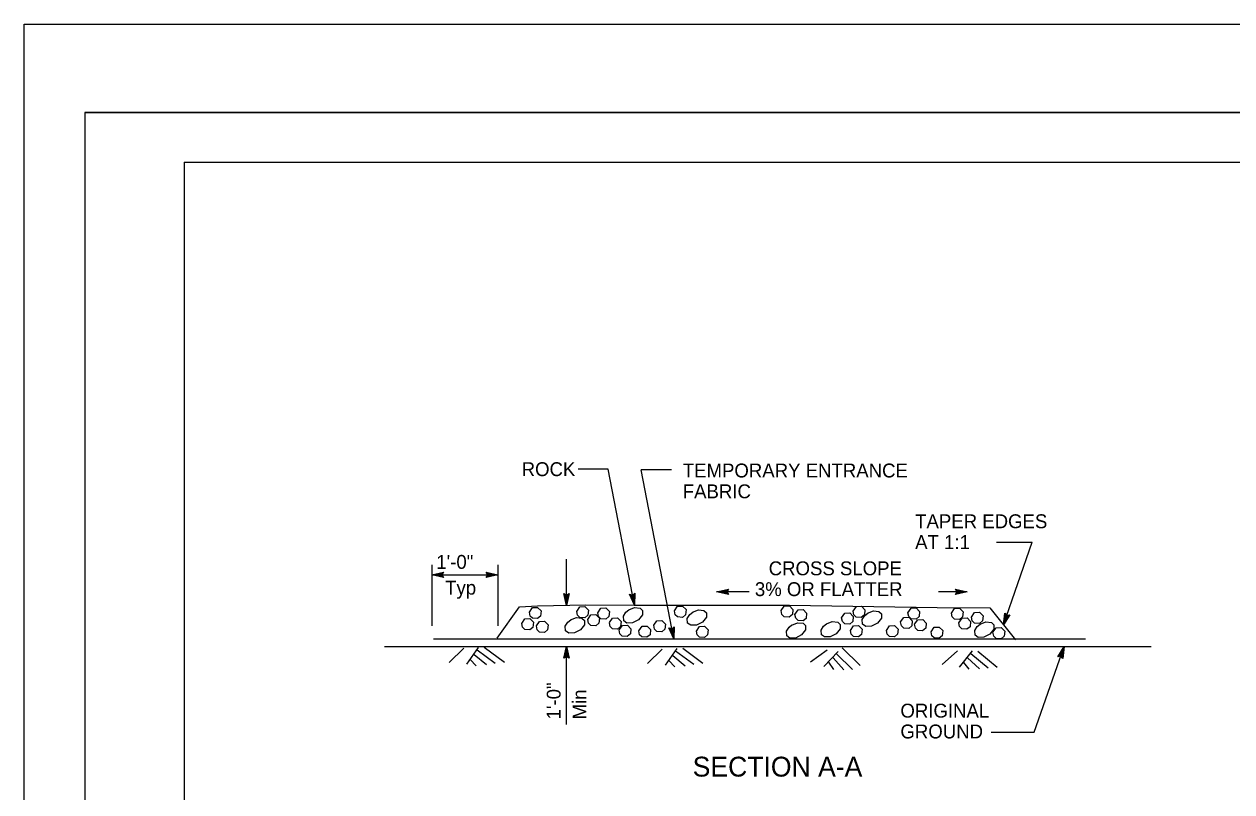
# Model space of a CAD drawing. Extents: x -894 to 866, y -476 to 714.
# Drawn here: x -894 to -286, y 327 to 714 of the extents above; entities that cross this region are included whole.
import ezdxf

# ---------------------------------------------------------------- set-up
doc = ezdxf.new("R2010")
doc.units = 0
for name, color, linetype in [('10 Sheet Format', 7, 'Continuous'), ('56 Stage 3 Anno', 7, 'Continuous'), ('57 Undefined', 7, 'Continuous'), ('59 Sndwall Anno', 7, 'Continuous'), ('60 Nongeo Data', 7, 'Continuous')]:
    doc.layers.add(name, color=color, linetype=linetype)

msp = doc.modelspace()

# ---------------------------------------------------------------- linework, layer by layer
at = {"layer": '10 Sheet Format'}
for p, q in [((-863.46, 668.96), (836.55, 668.96)), ((-863.46, 668.96), (-863.46, -431.04)), ((-813.45, 643.96), (-813.45, -406.04)), ((-813.45, 643.96), (811.55, 643.96))]:
    msp.add_line(p, q, dxfattribs=at)
for points in [[(-894.04, 713.56), (865.96, 713.56), (865.96, -476.44), (-894.04, -476.44)], [(-863.46, -431.04), (836.55, -431.04), (836.55, 668.96), (-863.46, 668.96)]]:
    msp.add_lwpolyline(points, close=True, dxfattribs=at)
at = {"layer": '56 Stage 3 Anno'}
for p, q in [((-599.9, 489.27), (-615.1, 489.27)), ((-586.72, 420.7), (-599.9, 489.27)), ((-566.94, 403.81), (-583.31, 489.01)), ((-568.1, 489.01), (-583.31, 489.01)), ((-404.31, 452.54), (-386.33, 452.54)), ((-400.83, 410.74), (-386.33, 452.54)), ((-688.73, 441.04), (-688.73, 410.32)), ((-655.49, 441.04), (-655.49, 410.32)), ((-620.87, 420.63), (-620.87, 443.91)), ((-688.73, 436.04), (-682.82, 437.35)), ((-688.73, 436.04), (-655.49, 436.04)), ((-682.82, 434.72), (-688.73, 436.04)), ((-688.73, 436.04), (-688.73, 436.04)), ((-683.03, 435.07), (-687.37, 436.04)), ((-687.36, 436.04), (-683.05, 437)), ((-686.01, 436.04), (-683.23, 436.66)), ((-683.26, 435.43), (-686.01, 436.04)), ((-684.65, 436.04), (-683.46, 436.3)), ((-683.44, 435.77), (-684.65, 436.04)), ((-682.82, 437.35), (-683.61, 436.04)), ((-683.61, 436.04), (-682.82, 434.72)), ((-682.82, 437.35), (-682.82, 437.35)), ((-682.82, 434.72), (-682.82, 434.72)), ((-660.61, 436.04), (-661.39, 437.36)), ((-661.39, 437.36), (-661.39, 437.36)), ((-661.39, 437.36), (-655.49, 436.04)), ((-655.49, 436.04), (-661.39, 434.73)), ((-661.39, 434.73), (-660.61, 436.04)), ((-661.39, 434.73), (-661.39, 434.73)), ((-661.18, 437.01), (-656.85, 436.04)), ((-656.86, 436.04), (-661.16, 435.09)), ((-658.21, 436.04), (-660.99, 435.43)), ((-660.95, 436.66), (-658.21, 436.04)), ((-660.78, 436.31), (-659.57, 436.04)), ((-659.57, 436.04), (-660.76, 435.78)), ((-655.49, 436.04), (-655.49, 436.04)), ((-620.87, 420.63), (-622.18, 426.54)), ((-622.18, 426.54), (-622.18, 426.54)), ((-622.18, 426.54), (-620.87, 425.75)), ((-620.88, 422), (-621.83, 426.31)), ((-620.87, 423.35), (-621.49, 426.13)), ((-620.87, 424.71), (-621.13, 425.9)), ((-620.87, 425.75), (-619.55, 426.54)), ((-619.55, 426.54), (-620.87, 420.63)), ((-619.9, 426.32), (-620.87, 421.99)), ((-620.26, 426.09), (-620.87, 423.35)), ((-620.6, 425.92), (-620.87, 424.71)), ((-619.55, 426.54), (-619.55, 426.54)), ((-586.72, 420.7), (-589.12, 426.25)), ((-589.12, 426.25), (-589.12, 426.25)), ((-589.12, 426.25), (-587.69, 425.73)), ((-586.98, 422.05), (-588.73, 426.09)), ((-587.23, 423.37), (-588.36, 425.99)), ((-587.49, 424.71), (-587.97, 425.83)), ((-587.69, 425.73), (-586.54, 426.75)), ((-587.45, 425.95), (-587.49, 424.71)), ((-587.15, 426.18), (-587.23, 423.37)), ((-586.85, 426.47), (-586.98, 422.03)), ((-586.54, 426.75), (-586.72, 420.7)), ((-586.54, 426.75), (-586.54, 426.75)), ((-545.31, 427.43), (-539.4, 428.73)), ((-528.94, 427.43), (-545.31, 427.43)), ((-539.4, 426.11), (-545.31, 427.43)), ((-545.31, 427.43), (-545.31, 427.43)), ((-539.62, 426.46), (-543.95, 427.43)), ((-543.94, 427.43), (-539.63, 428.38)), ((-542.59, 427.42), (-539.81, 428.04)), ((-539.85, 426.81), (-542.59, 427.42)), ((-541.23, 427.42), (-540.04, 427.69)), ((-540.02, 427.15), (-541.23, 427.42)), ((-539.4, 428.73), (-540.19, 427.43)), ((-540.19, 427.43), (-539.4, 426.11)), ((-539.4, 428.73), (-539.4, 428.73)), ((-539.4, 426.11), (-539.4, 426.11)), ((-419.19, 427.43), (-433.56, 427.43)), ((-424.3, 427.43), (-425.09, 428.74)), ((-425.09, 428.74), (-425.09, 428.74)), ((-425.09, 428.74), (-419.19, 427.43)), ((-419.19, 427.43), (-425.09, 426.12)), ((-425.09, 426.12), (-424.3, 427.43)), ((-425.09, 426.12), (-425.09, 426.12)), ((-424.88, 428.39), (-420.54, 427.43)), ((-420.56, 427.42), (-424.86, 426.47)), ((-421.91, 427.43), (-424.69, 426.81)), ((-424.65, 428.04), (-421.91, 427.43)), ((-424.48, 427.7), (-423.27, 427.43)), ((-423.27, 427.43), (-424.46, 427.17)), ((-419.19, 427.43), (-419.19, 427.43)), ((-620.87, 420.63), (-620.87, 420.63)), ((-586.72, 420.7), (-586.72, 420.7)), ((-400.83, 410.74), (-400.13, 416.75)), ((-397.65, 415.89), (-400.83, 410.74)), ((-400.38, 412.04), (-399.87, 416.42)), ((-398.05, 415.8), (-400.38, 412.03)), ((-400.13, 416.75), (-400.13, 416.75)), ((-400.13, 416.75), (-399.15, 415.58)), ((-399.94, 413.31), (-399.61, 416.14)), ((-398.46, 415.7), (-399.94, 413.31)), ((-399.49, 414.6), (-399.35, 415.81)), ((-398.84, 415.65), (-399.49, 414.6)), ((-399.15, 415.58), (-397.65, 415.89)), ((-397.65, 415.89), (-397.65, 415.89)), ((-566.94, 403.81), (-569.34, 409.37)), ((-569.34, 409.37), (-569.34, 409.37)), ((-569.34, 409.37), (-567.91, 408.84)), ((-567.2, 405.16), (-568.95, 409.21)), ((-567.45, 406.48), (-568.58, 409.1)), ((-567.71, 407.82), (-568.19, 408.94)), ((-567.91, 408.84), (-566.76, 409.86)), ((-567.67, 409.06), (-567.71, 407.82)), ((-567.37, 409.29), (-567.45, 406.48)), ((-567.07, 409.59), (-567.2, 405.15)), ((-566.76, 409.86), (-566.94, 403.81)), ((-566.76, 409.86), (-566.76, 409.86)), ((-400.83, 410.74), (-400.83, 410.74)), ((-566.94, 403.81), (-566.94, 403.81)), ((-622.19, 393.97), (-620.87, 399.87)), ((-621.84, 394.18), (-620.87, 398.52)), ((-621.49, 394.41), (-620.88, 397.15)), ((-621.15, 394.59), (-620.88, 395.8)), ((-620.88, 397.15), (-620.26, 394.37)), ((-620.88, 395.8), (-620.61, 394.61)), ((-620.87, 360.62), (-620.87, 399.87)), ((-620.87, 399.87), (-620.87, 399.87)), ((-620.87, 399.87), (-619.56, 393.97)), ((-620.87, 398.51), (-619.92, 394.2)), ((-385.33, 356.67), (-370.34, 399.89)), ((-373.52, 394.74), (-370.34, 399.89)), ((-373.12, 394.83), (-370.79, 398.61)), ((-372.71, 394.93), (-371.24, 397.32)), ((-372.33, 394.98), (-371.68, 396.04)), ((-371.68, 396.04), (-371.82, 394.82)), ((-371.24, 397.32), (-371.56, 394.49)), ((-370.79, 398.59), (-371.3, 394.21)), ((-370.34, 399.89), (-371.04, 393.88)), ((-370.34, 399.89), (-370.34, 399.89)), ((-620.87, 394.76), (-622.19, 393.97)), ((-622.19, 393.97), (-622.19, 393.97)), ((-619.56, 393.97), (-620.87, 394.76)), ((-619.56, 393.97), (-619.56, 393.97)), ((-372.02, 395.05), (-373.52, 394.74)), ((-373.52, 394.74), (-373.52, 394.74)), ((-371.04, 393.88), (-372.02, 395.05)), ((-371.04, 393.88), (-371.04, 393.88)), ((-407.06, 356.67), (-385.33, 356.67))]:
    msp.add_line(p, q, dxfattribs=at)
at = {"layer": '59 Sndwall Anno'}
for p, q in [((-672.68, 399.1), (-680.03, 391.8)), ((-665.35, 399.44), (-671.28, 390.99)), ((-667.38, 395.87), (-661.13, 390.76)), ((-665.91, 398.19), (-656.79, 391.48)), ((-662.37, 399.57), (-652.17, 392.06)), ((-572.71, 398.57), (-580.06, 391.27)), ((-565.38, 398.92), (-571.31, 390.46)), ((-567.41, 395.34), (-561.16, 390.24)), ((-565.94, 397.66), (-556.82, 390.95)), ((-562.4, 399.04), (-552.2, 391.53)), ((-489.72, 398.11), (-498.05, 391.96)), ((-484.14, 397.39), (-491.24, 389.89)), ((-484.88, 396.23), (-476.83, 388.27)), ((-482.04, 399.24), (-473.04, 390.33)), ((-424.02, 397.73), (-431.8, 390.89)), ((-416.69, 397.64), (-423.11, 389.56)), ((-417.32, 396.43), (-408.62, 389.18)), ((-413.71, 397.59), (-403.97, 389.49)), ((-669.37, 393.43), (-666.39, 390.15)), ((-569.4, 392.9), (-566.43, 389.62)), ((-489, 392.02), (-486.53, 388.35)), ((-486.67, 394.15), (-481.22, 388.19)), ((-421.06, 391.88), (-418.29, 388.43)), ((-418.93, 394.2), (-412.99, 388.73))]:
    msp.add_line(p, q, dxfattribs=at)
at = {"layer": '60 Nongeo Data'}
for p, q in [((-687.96, 403.81), (-537.65, 403.81)), ((-537.65, 403.81), (-359.53, 403.81)), ((-712.62, 399.89), (-538.25, 399.89)), ((-538.25, 399.89), (-326.46, 399.89))]:
    msp.add_line(p, q, dxfattribs=at)
for points in [[(-655.75, 404.04), (-644.55, 419.88), (-635.54, 420.35), (-611.21, 420.82), (-586.77, 420.7), (-534.6, 420.74)], [(-615.74, 417.62), (-614.15, 419.88), (-611.62, 420.02), (-609.85, 418.19), (-610.11, 415.63), (-611.67, 414.32), (-614.18, 414.51), (-615.36, 415.65), (-615.74, 417.61)], [(-566.58, 417.89), (-564.99, 420.15), (-562.45, 420.3), (-560.69, 418.47), (-560.94, 415.91), (-562.51, 414.6), (-565.02, 414.78), (-566.19, 415.93), (-566.58, 417.89)], [(-534.6, 420.74), (-508.63, 420.76), (-434.23, 419.48), (-407.8, 419.35), (-394.72, 403.21)], [(-512.82, 418.03), (-511.23, 420.29), (-508.69, 420.43), (-506.93, 418.6), (-507.18, 416.04), (-508.75, 414.74), (-511.26, 414.92), (-512.43, 416.06), (-512.82, 418.03)], [(-476.53, 417.77), (-474.94, 420.03), (-472.41, 420.17), (-470.64, 418.34), (-470.9, 415.78), (-472.47, 414.48), (-474.97, 414.66), (-476.15, 415.8), (-476.53, 417.77)], [(-643.46, 411.54), (-641.87, 413.8), (-639.33, 413.94), (-637.57, 412.11), (-637.82, 409.55), (-639.39, 408.25), (-641.89, 408.43), (-643.07, 409.57), (-643.45, 411.54)], [(-639.59, 417.23), (-638, 419.49), (-635.46, 419.64), (-633.7, 417.81), (-633.95, 415.24), (-635.52, 413.94), (-638.02, 414.12), (-639.2, 415.27), (-639.58, 417.23)], [(-618.82, 413.3), (-615.85, 414.48), (-613.12, 414.24), (-611.82, 413.01), (-611.86, 410.79), (-613.83, 408.27), (-616.88, 406.75), (-619.75, 406.7), (-621.36, 407.85), (-621.51, 410.13), (-620.2, 412.18), (-618.7, 413.37)], [(-610.2, 413.59), (-608.61, 415.85), (-606.07, 415.99), (-604.31, 414.16), (-604.56, 411.6), (-606.13, 410.3), (-608.64, 410.48), (-609.81, 411.62), (-610.2, 413.59)], [(-605.19, 416.93), (-603.6, 419.19), (-601.06, 419.34), (-599.29, 417.51), (-599.55, 414.95), (-601.12, 413.64), (-603.62, 413.82), (-604.8, 414.97), (-605.18, 416.93)], [(-599.34, 411.92), (-597.75, 414.18), (-595.21, 414.32), (-593.45, 412.49), (-593.7, 409.93), (-595.27, 408.62), (-597.78, 408.81), (-598.95, 409.95), (-599.34, 411.91)], [(-589.58, 418.32), (-586.61, 419.49), (-583.88, 419.26), (-582.58, 418.02), (-582.62, 415.81), (-584.59, 413.29), (-587.64, 411.77), (-590.51, 411.72), (-592.12, 412.86), (-592.27, 415.15), (-590.96, 417.19), (-589.46, 418.39)], [(-557.45, 417.18), (-554.48, 418.36), (-551.75, 418.12), (-550.45, 416.89), (-550.49, 414.67), (-552.46, 412.15), (-555.51, 410.63), (-558.37, 410.58), (-559.99, 411.73), (-560.14, 414.01), (-558.83, 416.06), (-557.33, 417.25)], [(-505.86, 416.07), (-504.27, 418.33), (-501.73, 418.47), (-499.97, 416.64), (-500.22, 414.08), (-501.79, 412.78), (-504.29, 412.96), (-505.47, 414.1), (-505.85, 416.07)], [(-482.38, 414.42), (-480.79, 416.68), (-478.26, 416.83), (-476.49, 415), (-476.75, 412.44), (-478.31, 411.13), (-480.82, 411.32), (-482, 412.46), (-482.38, 414.42)], [(-469.29, 416.64), (-466.31, 417.82), (-463.58, 417.59), (-462.28, 416.35), (-462.33, 414.14), (-464.3, 411.62), (-467.34, 410.1), (-470.21, 410.04), (-471.83, 411.19), (-471.98, 413.48), (-470.67, 415.52), (-469.17, 416.72)], [(-452.65, 412.3), (-451.06, 414.56), (-448.52, 414.7), (-446.76, 412.87), (-447.01, 410.31), (-448.58, 409.01), (-451.09, 409.19), (-452.27, 410.33), (-452.65, 412.3)], [(-448.97, 416.93), (-447.38, 419.19), (-444.84, 419.34), (-443.08, 417.51), (-443.33, 414.95), (-444.9, 413.64), (-447.4, 413.82), (-448.58, 414.97), (-448.96, 416.93)], [(-427.08, 416.77), (-425.49, 419.03), (-422.95, 419.18), (-421.19, 417.35), (-421.44, 414.79), (-423.01, 413.48), (-425.51, 413.66), (-426.69, 414.81), (-427.07, 416.77)], [(-423.32, 411.88), (-421.73, 414.14), (-419.19, 414.28), (-417.43, 412.45), (-417.69, 409.89), (-419.25, 408.59), (-421.76, 408.77), (-422.94, 409.91), (-423.32, 411.88)], [(-416.99, 414.77), (-415.4, 417.03), (-412.86, 417.17), (-411.1, 415.34), (-411.35, 412.78), (-412.92, 411.48), (-415.43, 411.66), (-416.61, 412.8), (-416.99, 414.76)], [(-636.06, 410.29), (-634.47, 412.55), (-631.93, 412.69), (-630.17, 410.86), (-630.42, 408.3), (-631.99, 406.99), (-634.5, 407.18), (-635.67, 408.32), (-636.06, 410.28)], [(-594.36, 408.26), (-592.77, 410.52), (-590.23, 410.67), (-588.47, 408.84), (-588.73, 406.28), (-590.29, 404.97), (-592.8, 405.16), (-593.98, 406.3), (-594.36, 408.26)], [(-584.48, 407.82), (-582.89, 410.08), (-580.35, 410.23), (-578.59, 408.4), (-578.84, 405.84), (-580.41, 404.53), (-582.92, 404.71), (-584.1, 405.86), (-584.48, 407.82)], [(-577, 410.63), (-575.41, 412.89), (-572.87, 413.03), (-571.11, 411.2), (-571.36, 408.64), (-572.93, 407.34), (-575.44, 407.52), (-576.61, 408.66), (-577, 410.63)], [(-555.53, 407.7), (-553.94, 409.96), (-551.4, 410.1), (-549.64, 408.28), (-549.89, 405.71), (-551.46, 404.41), (-553.96, 404.59), (-555.14, 405.73), (-555.52, 407.7)], [(-507.48, 410.73), (-504.51, 411.91), (-501.77, 411.67), (-500.48, 410.44), (-500.52, 408.22), (-502.49, 405.7), (-505.53, 404.18), (-508.4, 404.13), (-510.02, 405.28), (-510.17, 407.56), (-508.86, 409.61), (-507.36, 410.81)], [(-490.04, 411.31), (-487.07, 412.49), (-484.34, 412.25), (-483.04, 411.02), (-483.08, 408.8), (-485.05, 406.29), (-488.09, 404.76), (-490.96, 404.71), (-492.58, 405.86), (-492.73, 408.15), (-491.42, 410.19), (-489.92, 411.39)], [(-477.91, 408.01), (-476.32, 410.27), (-473.79, 410.42), (-472.02, 408.59), (-472.28, 406.03), (-473.85, 404.72), (-476.35, 404.91), (-477.53, 406.05), (-477.91, 408.01)], [(-459.83, 408.04), (-458.24, 410.3), (-455.7, 410.45), (-453.94, 408.62), (-454.2, 406.06), (-455.76, 404.75), (-458.27, 404.93), (-459.45, 406.08), (-459.83, 408.04)], [(-445.63, 411.08), (-444.04, 413.34), (-441.5, 413.48), (-439.73, 411.66), (-439.99, 409.09), (-441.56, 407.79), (-444.06, 407.97), (-445.24, 409.11), (-445.62, 411.08)], [(-437.33, 407.32), (-435.74, 409.58), (-433.2, 409.73), (-431.44, 407.9), (-431.7, 405.34), (-433.26, 404.03), (-435.77, 404.22), (-436.95, 405.36), (-437.33, 407.32)], [(-412.64, 411.11), (-409.67, 412.29), (-406.94, 412.05), (-405.64, 410.81), (-405.68, 408.6), (-407.65, 406.08), (-410.69, 404.56), (-413.56, 404.51), (-415.18, 405.66), (-415.33, 407.94), (-414.02, 409.99), (-412.52, 411.18)], [(-406.14, 407.09), (-404.55, 409.35), (-402.01, 409.5), (-400.25, 407.67), (-400.5, 405.11), (-402.07, 403.8), (-404.57, 403.99), (-405.75, 405.13), (-406.14, 407.09)]]:
    msp.add_lwpolyline(points, dxfattribs=at)

# ---------------------------------------------------------------- texts
at = {"layer": '57 Undefined'}
for s, height, p in [('ROCK', 7, (-643.5, 485.77)), ('TEMPORARY ENTRANCE', 7, (-562.37, 485.1)), ('FABRIC', 7, (-562.37, 474.6)), ('TAPER EDGES', 7, (-445.34, 459.52)), ('AT 1:1', 7, (-445.34, 449.02)), ('1\'-0"', 7, (-686.48, 439.04)), ('CROSS SLOPE', 7, (-519.09, 435.8)), ('Typ', 7, (-682.03, 426.04)), ('3% OR FLATTER', 7, (-526.05, 425.3)), ('ORIGINAL', 7, (-452.76, 364.07)), ('GROUND', 7, (-452.76, 353.57)), ('SECTION A-A', 10, (-557.38, 334.35))]:
    msp.add_text(s, height=height, dxfattribs=at).set_placement(p)
for s, p in [('1\'-0"', (-623.87, 363.16)), ('Min', (-610.87, 363.16))]:
    msp.add_text(s, height=7, rotation=90, dxfattribs=at).set_placement(p)

doc.saveas('drawing.dxf')
